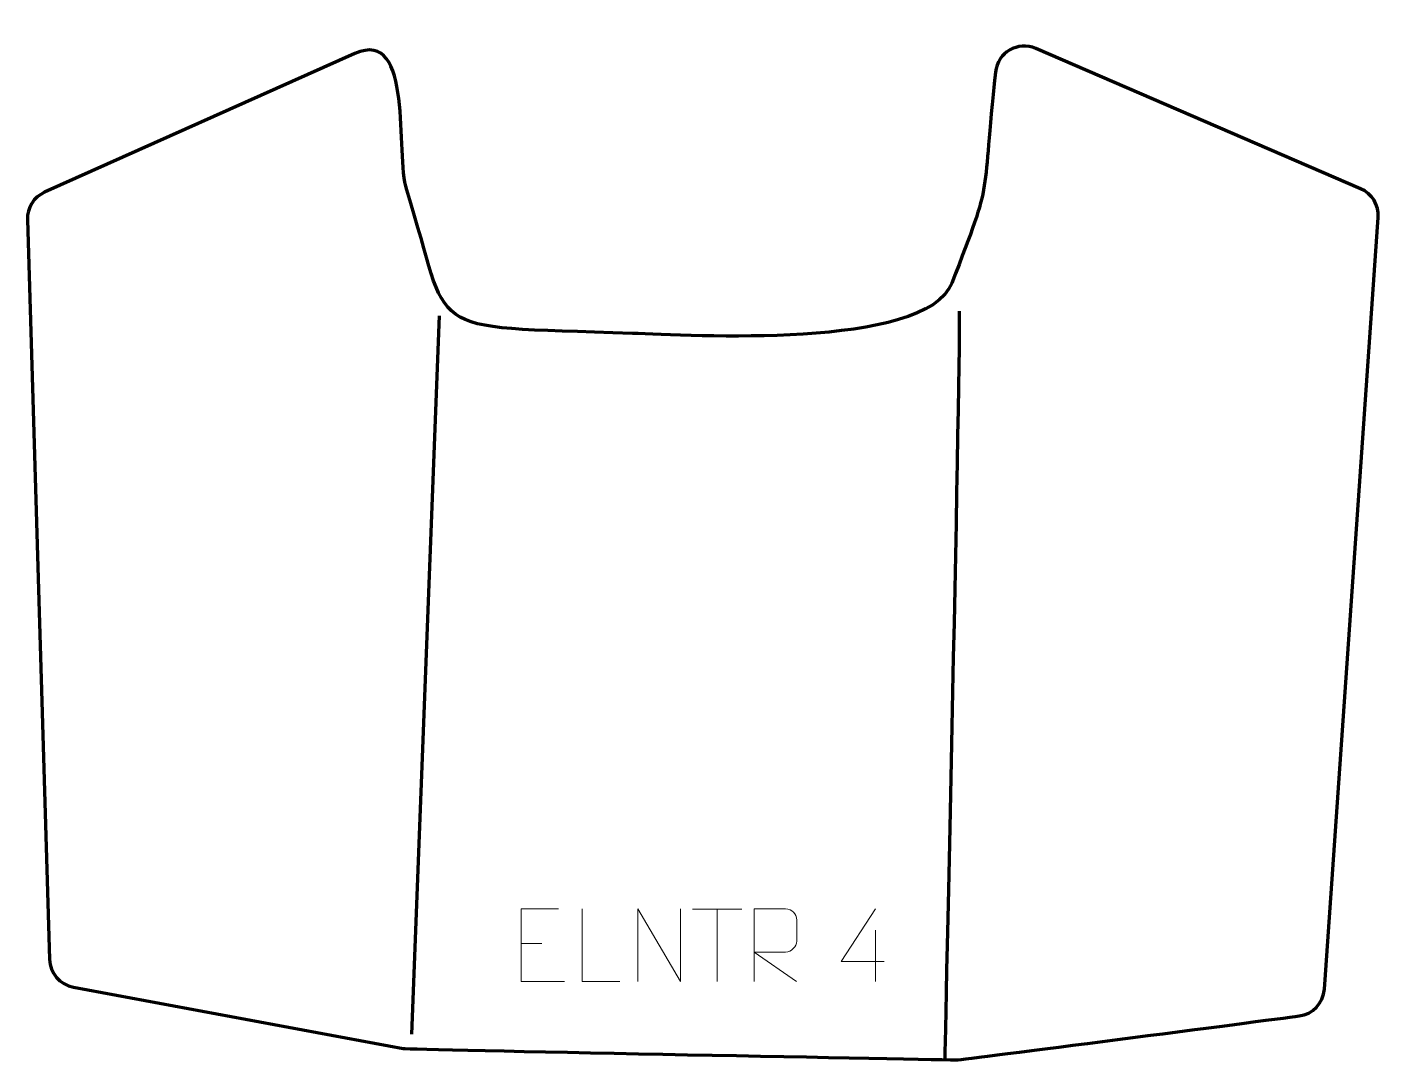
# Model space of a CAD drawing. Header units: millimetres. Extents: x -233 to 232, y -174 to 181.
import ezdxf

# ---------------------------------------------------------------- set-up
doc = ezdxf.new("R2010")
doc.units = ezdxf.units.MM
doc.header["$MEASUREMENT"] = 0
for name, color, linetype in [('layer 1', 7, 'Continuous'), ('layer 2', 7, 'Continuous'), ('layer 3', 7, 'Continuous')]:
    doc.layers.add(name, color=color, linetype=linetype)

msp = doc.modelspace()

# ---------------------------------------------------------------- linework, layer by layer
at = {"layer": 'layer 1', "color": 250, "lineweight": 9}
for points, knots in [([(-50.5562, -121.895), (-50.5562, -121.895), (-63.4301, -121.895), (-63.4301, -121.895), (-63.4301, -121.895), (-63.4301, -121.895), (-63.4301, -146.8486), (-63.4301, -146.8486), (-63.4301, -146.8486), (-63.4301, -146.8486), (-48.5643, -146.8486), (-48.5643, -146.8486)], [0, 0, 0, 0, 0.25, 0.25, 0.25, 0.25, 0.5, 0.5, 0.5, 0.5, 1, 1, 1, 1]), ([(-29.5227, -146.8486), (-29.5227, -146.8486), (-42.4718, -146.8486), (-42.4718, -146.8486), (-42.4718, -146.8486), (-42.4718, -146.8486), (-42.4718, -121.895), (-42.4718, -121.895)], [0, 0, 0, 0, 0.33333333, 0.33333333, 0.33333333, 0.33333333, 1, 1, 1, 1]), ([(-23.3246, -146.8485), (-23.3246, -146.8485), (-23.3246, -121.895), (-23.3246, -121.895), (-23.3246, -121.895), (-23.3246, -121.895), (-8.6698, -146.8485), (-8.6698, -146.8485), (-8.6698, -146.8485), (-8.6698, -146.8485), (-8.6698, -121.895), (-8.6698, -121.895)], [0, 0, 0, 0, 0.25, 0.25, 0.25, 0.25, 0.5, 0.5, 0.5, 0.5, 1, 1, 1, 1]), ([(16.6707, -146.8485), (16.6707, -146.8485), (16.6707, -121.895), (16.6707, -121.895), (16.6707, -121.895), (20.2655, -121.895), (23.861, -121.895), (27.4562, -121.895), (27.4562, -121.895), (29.7815, -121.9327), (31.3388, -123.4227), (31.3347, -125.7891), (31.3347, -125.7891), (31.3343, -127.8246), (31.3343, -130.884), (31.3347, -132.92), (31.3347, -132.92), (31.3282, -134.7955), (29.5159, -136.7373), (27.5064, -136.7564), (27.5064, -136.7564), (27.5064, -136.7564), (16.6707, -136.7564), (16.6707, -136.7564), (16.6707, -136.7564), (16.6707, -136.7564), (31.3254, -146.8485), (31.3254, -146.8485)], [0, 0, 0, 0, 0.125, 0.125, 0.125, 0.125, 0.25, 0.25, 0.25, 0.25, 0.375, 0.375, 0.375, 0.375, 0.5, 0.5, 0.5, 0.5, 0.625, 0.625, 0.625, 0.625, 0.75, 0.75, 0.75, 0.75, 1, 1, 1, 1]), ([(61.4136, -139.9552), (61.4136, -139.9552), (46.5919, -139.9552), (46.5919, -139.9552), (46.5919, -139.9552), (46.5919, -139.9552), (58.4695, -121.8847), (58.4695, -121.8847)], [0, 0, 0, 0, 0.33333333, 0.33333333, 0.33333333, 0.33333333, 1, 1, 1, 1])]:
    msp.add_open_spline(points, degree=3, knots=knots, dxfattribs=at)
for points in [[(-4.4908, -121.9185), (-4.4908, -121.9185), (12.4964, -121.9185), (12.4964, -121.9185)], [(4.003, -146.8485), (4.003, -146.8485), (4.003, -121.895), (4.003, -121.895)], [(58.4695, -129.1941), (58.4695, -129.1941), (58.4695, -146.8588), (58.4695, -146.8588)], [(-63.4301, -133.7747), (-63.4301, -133.7747), (-56.262, -133.7747), (-56.262, -133.7747)]]:
    msp.add_open_spline(points, degree=3, dxfattribs=at)
at = {"layer": 'layer 2', "color": 22, "lineweight": 158}
msp.add_open_spline([(-227.3259, 124.5903), (-227.3259, 124.5903), (-120.6177, 172.3073), (-120.6177, 172.3073), (-120.6177, 172.3073), (-100.1995, 181.4376), (-106.6784, 137.5623), (-102.7933, 125.4425), (-102.7933, 125.4425), (-86.4943, 74.5958), (-100.235, 78.6301), (-25.1255, 76.0772), (-25.1255, 76.0772), (-5.8388, 75.4217), (75.5718, 70.2975), (84.6418, 93.3131), (84.6418, 93.3131), (99.4037, 130.7722), (94.7919, 121.3143), (99.6881, 165.9714), (99.6881, 165.9714), (100.4246, 172.6894), (107.3889, 176.7416), (113.5934, 174.0619), (113.5934, 174.0619), (113.5934, 174.0619), (225.2847, 125.8237), (225.2847, 125.8237), (225.2847, 125.8237), (229.2524, 124.1101), (231.5958, 120.2604), (231.2957, 115.9487), (231.2957, 115.9487), (231.2957, 115.9487), (212.8113, -149.483), (212.8113, -149.483), (212.8113, -149.483), (212.4768, -154.2856), (208.8896, -158.0901), (204.1151, -158.7061), (204.1151, -158.7061), (192.6052, -160.1913), (88.3872, -173.8301), (86.3534, -173.7895), (86.3534, -173.7895), (68.4788, -173.4332), (-101.6788, -170.2825), (-103.9672, -169.8567), (-103.9672, -169.8567), (-103.9672, -169.8567), (-217.4393, -148.7459), (-217.4393, -148.7459), (-217.4393, -148.7459), (-222.1166, -147.8756), (-225.463, -143.97), (-225.6057, -139.2145), (-225.6057, -139.2145), (-225.6057, -139.2145), (-233.2391, 115.1613), (-233.2391, 115.1613), (-233.2391, 115.1613), (-233.3634, 119.298), (-231.1039, 122.9009), (-227.3259, 124.5903)], degree=3, knots=[0, 0, 0, 0, 0.05882353, 0.05882353, 0.05882353, 0.05882353, 0.11764706, 0.11764706, 0.11764706, 0.11764706, 0.17647059, 0.17647059, 0.17647059, 0.17647059, 0.23529412, 0.23529412, 0.23529412, 0.23529412, 0.29411765, 0.29411765, 0.29411765, 0.29411765, 0.35294118, 0.35294118, 0.35294118, 0.35294118, 0.41176471, 0.41176471, 0.41176471, 0.41176471, 0.47058824, 0.47058824, 0.47058824, 0.47058824, 0.52941176, 0.52941176, 0.52941176, 0.52941176, 0.58823529, 0.58823529, 0.58823529, 0.58823529, 0.64705882, 0.64705882, 0.64705882, 0.64705882, 0.70588235, 0.70588235, 0.70588235, 0.70588235, 0.76470588, 0.76470588, 0.76470588, 0.76470588, 0.82352941, 0.82352941, 0.82352941, 0.82352941, 0.88235294, 0.88235294, 0.88235294, 0.88235294, 1, 1, 1, 1], dxfattribs=at)
at = {"layer": 'layer 3', "color": 142, "lineweight": 158}
for points in [[(-91.5749, 82.0807), (-91.5749, 82.0807), (-101.1203, -164.9795), (-101.1203, -164.9795)], [(87.1775, 83.671), (87.866, 77.7239), (82.2278, -173.7092), (82.2278, -173.7092)]]:
    msp.add_open_spline(points, degree=3, dxfattribs=at)

doc.saveas('drawing.dxf')
